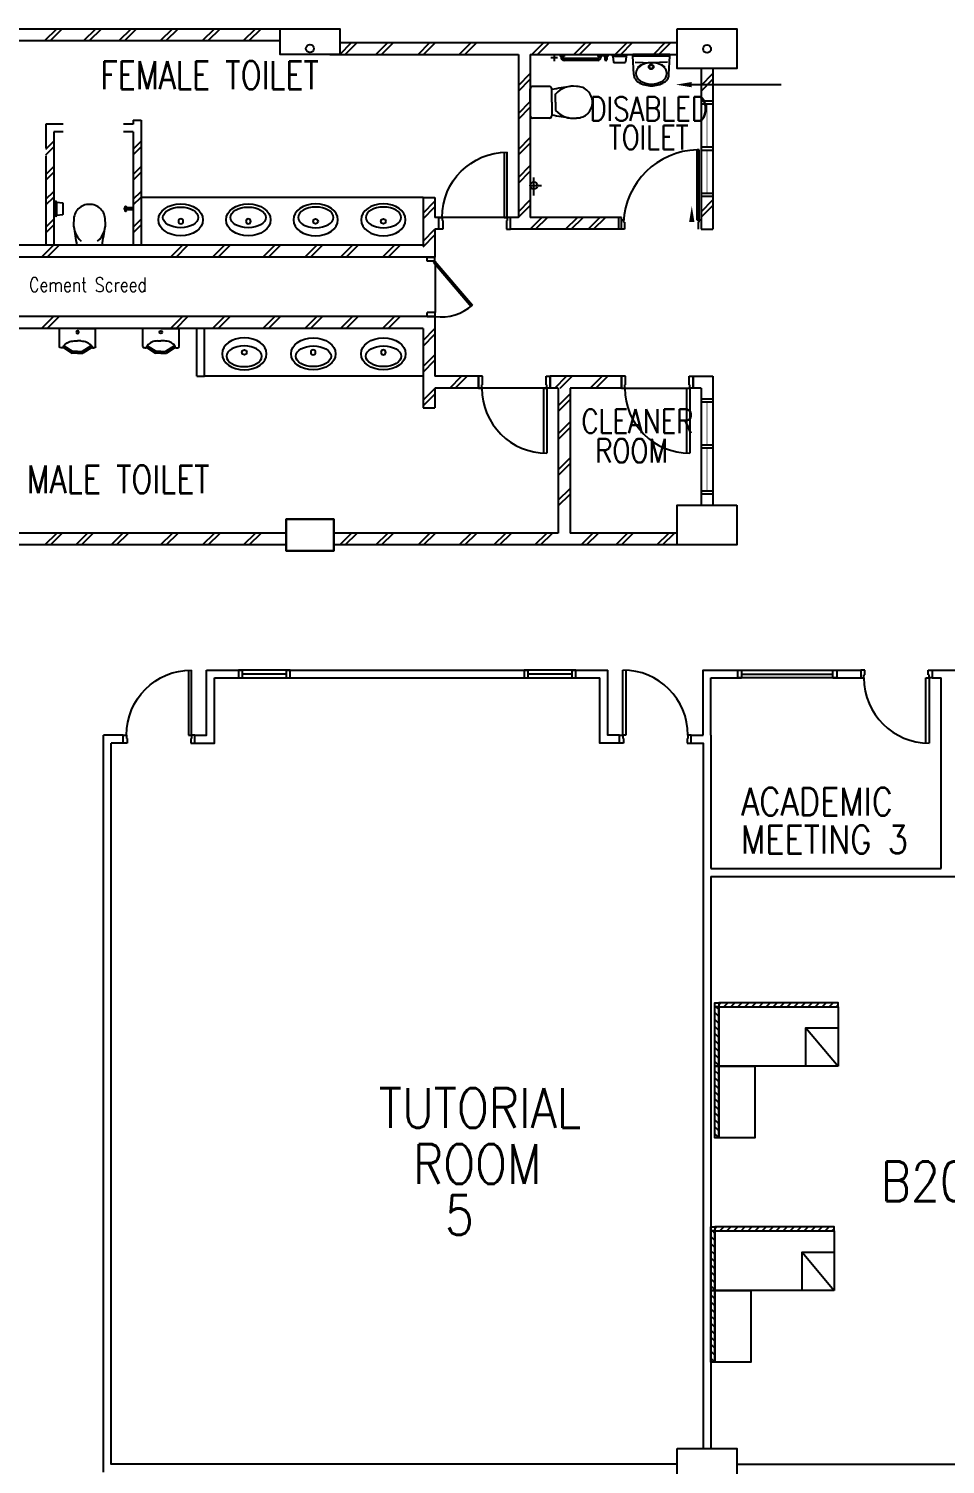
# Model space of a CAD drawing. Extents: x 1845062 to 1967303, y -845223 to -764674.
# Drawn here: x 1907375 to 1918915, y -802249 to -784174 of the extents above; entities that cross this region are included whole.
import ezdxf
from ezdxf.enums import TextEntityAlignment as Align

# ---------------------------------------------------------------- set-up
doc = ezdxf.new("R2010")
doc.units = 0
doc.header["$LTSCALE"] = 12
doc.header["$MEASUREMENT"] = 0
doc.layers.get('0').update_dxf_attribs({"linetype": 'CONTINUOUS'})
for name, color, linetype in [('COL', 3, 'CONTINUOUS'), ('COL-ENGR', 31, 'CONTINUOUS'), ('DOOR', 5, 'CONTINUOUS'), ('DR', 7, 'CONTINUOUS'), ('DTEXT', 7, 'CONTINUOUS'), ('FITT', 5, 'CONTINUOUS'), ('FURN', 1, 'CONTINUOUS'), ('H', 1, 'CONTINUOUS'), ('LINE', 7, 'CONTINUOUS'), ('partition', 7, 'CONTINUOUS'), ('RWDP', 145, 'CONTINUOUS'), ('SANI', 7, 'CONTINUOUS'), ('T50', 4, 'CONTINUOUS'), ('txt', 7, 'CONTINUOUS'), ('WALL', 2, 'CONTINUOUS'), ('WIN', 5, 'CONTINUOUS')]:
    doc.layers.add(name, color=color, linetype=linetype)
doc.styles.add('ROMANS', font='romans')

# ---------------------------------------------------------------- blocks, each defined once
blk = doc.blocks.new('DR-900-B')
at = {"layer": 'DR'}
for p, q in [((0, 900), (-150, 900)), ((-150, 900), (-150, 860)), ((-150, 860), (-110, 860)), ((-110, 860), (-110, 850)), ((-110, 850), (0, 850)), ((0, 850), (0, 900)), ((-150, 40), (-970, 40)), ((-969, 80), (-150, 80)), ((-150, 80), (-150, 40)), ((-150, 40), (-110, 40)), ((-150, 0), (-150, 40)), ((0, 0), (-150, 0)), ((-110, 50), (0, 50)), ((-110, 40), (-110, 50)), ((0, 50), (0, 0))]:
    blk.add_line(p, q, dxfattribs=at)
blk.add_arc((-150, 40), 820, 90, 180, dxfattribs=at)
blk = doc.blocks.new('WC-CAP-P')
for p, q in [((-84, 0), (-254, 0)), ((-85, 0), (85, 0)), ((-284, -240), (-284, -30)), ((115, -240), (115, -30)), ((-274, -318), (-274, -318)), ((-84, -270), (-254, -270)), ((-84, -318), (-190, -318)), ((-85, -270), (85, -270)), ((-85, -318), (21, -318)), ((105, -318), (105, -318))]:
    blk.add_line(p, q)
for centre, radius, start, end in [((-254, -30), 30, 90, 180), ((85, -30), 30, 0, 90), ((10, -540), 297, 131.7688, 188.3441), ((-254, -240), 30, 180, 270), ((23685, -4344), 24274, 170.3368, 170.8989), ((-179, -540), 297, 351.6559, 48.2312), ((-23854, -4344), 24274, 9.1011, 9.6632), ((85, -240), 30, 270, 0), ((-86, -585), 197, 179.5169, 271.0268), ((-83, -585), 197, 268.9732, 0.4831)]:
    blk.add_arc(centre, radius, start, end)
blk = doc.blocks.new('ELLIPSE')
blk.add_circle((0.5, 0.5), 0.5)
blk = doc.blocks.new('P', base_point=(9.169, 7.42))
for radius in [0.0407, 0.0315]:
    blk.add_circle((9.166, 7.418), radius)
blk = doc.blocks.new('BASIN-2')
for p, q in [((310, 0), (-310, 0)), ((-295, -314), (-310, 0)), ((-273, -104), (0, -114)), ((273, -104), (0, -114)), ((295, -314), (310, 0))]:
    blk.add_line(p, q)
for centre, radius, start, end in [((-23, -400), 294, 122.1574, 135.5873), ((-176, -156), 5.79, 327.2315, 125.5458), ((176, -156), 5.79, 54.4542, 212.7685), ((23, -400), 294, 44.4127, 57.8426), ((-163, -315), 132, 179.4957, 205.0103), ((-102, -268), 208, 209.5959, 236.4372), ((-7, -98), 402, 238.6027, 271.0363), ((7, -98), 402, 268.9637, 301.3973), ((102, -268), 208, 303.5628, 330.4041), ((163, -315), 132, 334.9897, 0.5043)]:
    blk.add_arc(centre, radius, start, end)
for name, p, xscale, yscale, zscale in [('ELLIPSE', (261, -473), -521.326566894229, 358.7639225105095, 521.3265668942295), ('P', (0, -180), 1000, 1000, 1000)]:
    blk.add_blockref(name, p, dxfattribs=dict(xscale=xscale, yscale=yscale, zscale=zscale))
blk = doc.blocks.new('BASIN-01')
blk.add_circle((0, 0), 30.3)
for p, xscale, yscale, zscale in [((279, -221), -559.6811780125836, 404.3346891934725, 559.6811780125837), ((220, -179), -444.6356025322193, 259.9294430529471, 444.6356025322195)]:
    blk.add_blockref('ELLIPSE', p, dxfattribs=dict(xscale=xscale, yscale=yscale, zscale=zscale))
blk = doc.blocks.new('UR')
at = {"color": 7}
for p, q in [((0, 157), (-227, 157)), ((-227, -68), (-227, 157)), ((-43, 0), (0, 0)), ((0, 157), (228, 157)), ((43, 0), (0, 0)), ((228, -68), (228, 157)), ((-190, -88), (-207, -88)), ((-179, -83), (-68, -152)), ((-172, -59), (-58, -131)), ((0, -153), (-68, -153)), ((0, -131), (-58, -131)), ((0, -131), (58, -131)), ((0, -153), (68, -153)), ((172, -59), (58, -131)), ((179, -83), (68, -152)), ((190, -88), (208, -88))]:
    blk.add_line(p, q, dxfattribs=at)
blk.add_circle((-1, 111), 16.9, dxfattribs=at)
for centre, radius, start, end in [((-42, -174), 175, 90.221, 139.2623), ((42, -174), 175, 40.7377, 89.779), ((-207, -68), 20, 180, 270), ((-194, -70), 18.3, 252.6976, 328.5201), ((-115, -86), 64.8, 158.2045, 175.535), ((115, -86), 64.8, 4.465, 21.7955), ((194, -70), 18.3, 211.4799, 287.3024), ((208, -68), 20, 270, 0)]:
    blk.add_arc(centre, radius, start, end, dxfattribs=at)
blk = doc.blocks.new('FG')
at = {"layer": 'LINE', "linetype": 'Continuous'}
for points in [[(0, 0), (50, 0), (50, 100), (0, 100)], [(600, 0), (650, 0), (650, 100), (600, 100)]]:
    blk.add_lwpolyline(points, close=True, dxfattribs=at)
at = {"layer": 'LINE', "color": 5, "linetype": 'Continuous'}
for points in [[(600, 100), (50, 100)], [(50, 0), (600, 0)]]:
    blk.add_lwpolyline(points, dxfattribs=at)
at = {"layer": 'LINE', "color": 1, "linetype": 'Continuous'}
blk.add_lwpolyline([(50, 50), (600, 50)], dxfattribs=at)
blk = doc.blocks.new('d900-1b1')
at = {"layer": 'DR'}
for p, q in [((40, 100), (40, 920)), ((80, 919), (80, 100)), ((0, 0), (0, 100)), ((0, 100), (40, 100)), ((50, 0), (0, 0)), ((80, 100), (40, 100)), ((40, 100), (40, 60)), ((40, 60), (50, 60)), ((50, 60), (50, 0)), ((860, 60), (850, 60)), ((850, 60), (850, 0)), ((850, 0), (900, 0)), ((860, 100), (860, 60)), ((900, 100), (860, 100)), ((900, 0), (900, 100))]:
    blk.add_line(p, q, dxfattribs=at)
blk.add_arc((40, 100), 820, 0, 90, dxfattribs=at)
blk = doc.blocks.new('FD2')
at = {"layer": 'LINE', "linetype": 'Continuous'}
for points in [[(100, 1200), (100, 1250), (0, 1250), (0, 1200)], [(100, 0), (100, 50), (0, 50), (0, 0)]]:
    blk.add_lwpolyline(points, close=True, dxfattribs=at)
at = {"layer": 'LINE', "color": 5, "linetype": 'Continuous'}
for points in [[(0, 1200), (0, 50)], [(100, 50), (100, 1200)]]:
    blk.add_lwpolyline(points, dxfattribs=at)
at = {"layer": 'LINE', "color": 1, "linetype": 'Continuous'}
blk.add_lwpolyline([(50, 50), (50, 1200)], dxfattribs=at)
blk = doc.blocks.new('FG2')
at = {"layer": 'LINE', "linetype": 'Continuous', "xscale": -1, "rotation": 180}
blk.add_blockref('FD2', (0, 0), dxfattribs=at)

msp = doc.modelspace()

# ---------------------------------------------------------------- hatches: boundary and pattern name
at = {"layer": 'FURN', "linetype": 'Continuous'}
h = msp.add_hatch(dxfattribs=at)
h.set_pattern_fill('ANSI31', color=0, scale=500, angle=-360, style=0)
h.set_pattern_definition([(135, (3574773.636, -469408.72), (44.1941738, 44.1941739), [])])
h.paths.add_polyline_path([(1916064.7, -796487.8), (1916014.7, -796487.8), (1916014.7, -797237.8), (1916064.7, -797237.8)])
h = msp.add_hatch(dxfattribs=at)
h.set_pattern_fill('ANSI31', color=0, scale=500, angle=-360, style=0)
h.set_pattern_definition([(225, (3574416.22, -1123578.11), (44.1941739, -44.1941738), [])])
h.paths.add_polyline_path([(1917564.7, -796487.8), (1917564.7, -796437.8), (1916064.7, -796437.8), (1916064.7, -796487.8)])
h = msp.add_hatch(dxfattribs=at)
h.set_pattern_fill('ANSI31', color=0, scale=500, angle=-360, style=0)
h.set_pattern_definition([(135, (3574921.95, -469672.65), (44.1941738, 44.1941739), [])])
h.paths.add_polyline_path([(1916014.7, -798137.8), (1916064.7, -798137.8), (1916064.7, -797237.8), (1916014.7, -797237.8)])
h = msp.add_hatch(dxfattribs=at)
h.set_pattern_fill('ANSI31', color=0, scale=500, angle=-360, style=0)
h.set_pattern_definition([(225, (3574366.22, -1126401.79), (44.1941739, -44.1941738), [])])
h.paths.add_polyline_path([(1917514.7, -799311.4), (1917514.7, -799261.4), (1916014.7, -799261.4), (1916014.7, -799311.4)])
h = msp.add_hatch(dxfattribs=at)
h.set_pattern_fill('ANSI31', color=0, scale=500, angle=-360, style=0)
h.set_pattern_definition([(135, (3574723.635, -472232.4), (44.1941738, 44.1941739), [])])
h.paths.add_polyline_path([(1916014.7, -799311.4), (1915964.7, -799311.4), (1915964.7, -800061.4), (1916014.7, -800061.4)])
h = msp.add_hatch(dxfattribs=at)
h.set_pattern_fill('ANSI31', color=0, scale=500, angle=-360, style=0)
h.set_pattern_definition([(135, (3574871.95, -472496.33), (44.1941738, 44.1941739), [])])
h.paths.add_polyline_path([(1915964.7, -800961.4), (1916014.7, -800961.4), (1916014.7, -800061.4), (1915964.7, -800061.4)])

# ---------------------------------------------------------------- linework, layer by layer
at = {"color": 0, "linetype": 'Continuous'}
msp.add_line((1913689.7, -786149.1), (1913829.9, -786149.1), dxfattribs=at)
at = {"layer": 'COL', "color": 0}
for points in [[(1911289.7, -784499.1), (1910539.7, -784499.1), (1910539.7, -784174.1), (1911289.7, -784174.1)], [(1915539.7, -784174.1), (1916289.7, -784174.1), (1916289.7, -784674.1), (1915539.7, -784674.1)], [(1916289.7, -790174.1), (1916289.7, -790674.1), (1915539.7, -790674.1), (1915539.7, -790174.1)], [(1910614.7, -790749.1), (1911214.7, -790749.1), (1911214.7, -790349.1), (1910614.7, -790349.1)], [(1915539.7, -802049.1), (1916289.7, -802049.1), (1916289.7, -802799.1), (1915539.7, -802799.1)]]:
    msp.add_lwpolyline(points, close=True, dxfattribs=at)
at = {"layer": 'COL-ENGR', "color": 0}
msp.add_lwpolyline([(1911214.7, -790749.1), (1910614.7, -790749.1), (1910614.7, -790349.1), (1911214.7, -790349.1)], close=True, dxfattribs=at)
at = {"layer": 'DOOR', "color": 0}
for p, q in [((1912389.7, -787099.1), (1912389.7, -787049.1)), ((1912389.7, -787049.1), (1912489.7, -787049.1)), ((1912489.7, -787099.1), (1912389.7, -787099.1)), ((1912470.4, -787115), (1912489.7, -787099.1)), ((1912470.4, -787115), (1912943.9, -787670.1)), ((1912489.7, -787099.1), (1912489.7, -787049.1)), ((1912489.7, -787099.1), (1912962.7, -787653.6)), ((1912490.1, -787099.1), (1912490.1, -787749.1)), ((1912490.1, -787749.1), (1912390.1, -787749.1)), ((1912390.1, -787799.1), (1912390.1, -787749.1)), ((1912390.1, -787799.1), (1912490.1, -787799.1)), ((1912490.1, -787799.1), (1912490.1, -787749.1))]:
    msp.add_line(p, q, dxfattribs=at)
msp.add_arc((1912564.3, -787199.8), 603.9, 262.93953, 311.27829, dxfattribs=at)
at = {"layer": 'DR', "color": 0, "linetype": 'Continuous'}
msp.add_line((1915722.1, -784878.2), (1916846.9, -784878.2), dxfattribs=at)
at = {"layer": 'DR', "color": 0}
for p, q in [((1915814.7, -785699.1), (1915789.7, -785699.1)), ((1915789.7, -786584.1), (1915789.7, -785699.1)), ((1915814.7, -786609.1), (1915814.7, -785699.1)), ((1914865.1, -786584.1), (1914839.7, -786584.1)), ((1914864.7, -786584.1), (1914864.7, -786609.1)), ((1914877.7, -786609.1), (1914864.7, -786609.1)), ((1914877.7, -786609.1), (1914877.7, -786699.1)), ((1915789.7, -786584.1), (1915814.7, -786584.1)), ((1915814.7, -786609.1), (1915801.7, -786609.1)), ((1915801.7, -786609.1), (1915801.7, -786699.1)), ((1915839.7, -786584.1), (1915814.7, -786584.1)), ((1914877.7, -786699.1), (1914839.7, -786699.1))]:
    msp.add_line(p, q, dxfattribs=at)
at = {"layer": 'DR', "color": 0, "linetype": 'Continuous', "ltscale": 10000}
for p, q in [((1913399.7, -786549.1), (1912539.7, -786549.1)), ((1913899.7, -788699.1), (1913039.7, -788699.1)), ((1915699.7, -788702.6), (1914839.7, -788702.6))]:
    msp.add_line(p, q, dxfattribs=at)
at = {"layer": 'DR', "color": 0}
msp.add_arc((1915816.2, -786651.1), 952.4, 91.59266, 177.47065, dxfattribs=at)
at = {"layer": 'DR', "color": 0, "linetype": 'Continuous'}
msp.add_solid([(1915722.1, -784911.6), (1915722.1, -784844.9), (1915522.1, -784878.2)], dxfattribs=at)
at = {"layer": 'DTEXT', "color": 0}
for p, q in [((1914727.9, -784524), (1914737.8, -784593.7)), ((1914897.6, -784524), (1914887.8, -784593.7))]:
    msp.add_line(p, q, dxfattribs=at)
for centre, radius, start, end in [((1914737.7, -784510.7), 16.5, 134.68563, 233.51246), ((1914742.7, -784593), 5, 188.02773, 270), ((1914882.8, -784593), 5, 270, 351.97227), ((1914887.7, -784510.7), 16.5, 306.48754, 45.31437)]:
    msp.add_arc(centre, radius, start, end, dxfattribs=at)
at = {"layer": 'FITT', "color": 0}
for p, q in [((1908590.6, -786431.7), (1908590.6, -786424.9)), ((1908600.6, -786431.7), (1908600.6, -786424.9)), ((1908684.2, -786429.1), (1908607.8, -786429.1)), ((1908590.6, -786458.4), (1908590.6, -786451.6)), ((1908600.6, -786458.4), (1908600.6, -786451.6)), ((1908684.2, -786454.1), (1908607.8, -786454.1))]:
    msp.add_line(p, q, dxfattribs=at)
for centre, radius in [((1908595.6, -786441.6), 11.1), ((1908595.6, -786417.9), 8.61), ((1908595.6, -786465.4), 8.61)]:
    msp.add_circle(centre, radius, dxfattribs=at)
for centre, radius, start, end in [((1908595.6, -786441.6), 17.5, 106.78275, 253.2851), ((1908595.6, -786441.6), 17.5, 286.78275, 73.2851), ((1908680.9, -786441.6), 12.9, 284.6714, 75.39645)]:
    msp.add_arc(centre, radius, start, end, dxfattribs=at)
at = {"layer": 'FURN', "color": 0, "linetype": 'Continuous'}
for p, q in [((1917160.7, -796752.8), (1917564.7, -797237.8)), ((1917110.7, -799576.4), (1917514.7, -800061.4))]:
    msp.add_line(p, q, dxfattribs=at)
for points in [[(1916064.7, -796487.8), (1916014.7, -796487.8), (1916014.7, -796437.8), (1916064.7, -796437.8)], [(1916064.7, -797237.8), (1916014.7, -797237.8), (1916014.7, -796487.8), (1916064.7, -796487.8)], [(1917564.7, -796487.8), (1917564.7, -796437.8), (1916064.7, -796437.8), (1916064.7, -796487.8)], [(1917564.7, -797237.8), (1916064.7, -797237.8), (1916064.7, -796487.8), (1917564.7, -796487.8)], [(1917564.7, -797237.8), (1917160.7, -797237.8), (1917160.7, -796752.8), (1917564.7, -796752.8)], [(1916064.7, -798137.8), (1916014.7, -798137.8), (1916014.7, -797237.8), (1916064.7, -797237.8)], [(1916514.7, -797237.8), (1916514.7, -798137.8), (1916064.7, -798137.8), (1916064.7, -797237.8)], [(1916014.7, -799311.4), (1915964.7, -799311.4), (1915964.7, -799261.4), (1916014.7, -799261.4)], [(1917514.7, -799311.4), (1917514.7, -799261.4), (1916014.7, -799261.4), (1916014.7, -799311.4)], [(1916014.7, -800061.4), (1915964.7, -800061.4), (1915964.7, -799311.4), (1916014.7, -799311.4)], [(1917514.7, -800061.4), (1916014.7, -800061.4), (1916014.7, -799311.4), (1917514.7, -799311.4)], [(1917514.7, -800061.4), (1917110.7, -800061.4), (1917110.7, -799576.4), (1917514.7, -799576.4)], [(1916014.7, -800961.4), (1915964.7, -800961.4), (1915964.7, -800061.4), (1916014.7, -800061.4)], [(1916464.7, -800061.4), (1916464.7, -800961.4), (1916014.7, -800961.4), (1916014.7, -800061.4)]]:
    msp.add_lwpolyline(points, close=True, dxfattribs=at)
at = {"layer": 'H', "color": 0}
for p, q in [((1907576.8, -784324.1), (1907726.8, -784174.1)), ((1907647.5, -784324.1), (1907797.5, -784174.1)), ((1908068.8, -784324.1), (1908218.8, -784174.1)), ((1908139.5, -784324.1), (1908289.5, -784174.1)), ((1908512.8, -784324.1), (1908662.8, -784174.1)), ((1908583.5, -784324.1), (1908733.5, -784174.1)), ((1909033.6, -784324.1), (1909183.6, -784174.1)), ((1909104.3, -784324.1), (1909254.3, -784174.1)), ((1909563.1, -784324.1), (1909713.1, -784174.1)), ((1909633.8, -784324.1), (1909783.8, -784174.1)), ((1910080.7, -784324.1), (1910230.7, -784174.1)), ((1910151.4, -784324.1), (1910301.4, -784174.1)), ((1911290.2, -784499.1), (1911440.2, -784349.1)), ((1911360.9, -784499.1), (1911510.9, -784349.1)), ((1911747, -784499.1), (1911897, -784349.1)), ((1911817.7, -784499.1), (1911967.7, -784349.1)), ((1912276.5, -784499.1), (1912426.5, -784349.1)), ((1912347.2, -784499.1), (1912497.2, -784349.1)), ((1912794.1, -784499.1), (1912944.1, -784349.1)), ((1912864.8, -784499.1), (1913014.8, -784349.1)), ((1913710.5, -784499.1), (1913860.5, -784349.1)), ((1913781.2, -784499.1), (1913931.2, -784349.1)), ((1914240, -784499.1), (1914390, -784349.1)), ((1914310.7, -784499.1), (1914460.7, -784349.1)), ((1914757.6, -784499.1), (1914907.6, -784349.1)), ((1914828.3, -784499.1), (1914978.3, -784349.1)), ((1915239.5, -784499.1), (1915389.5, -784349.1)), ((1915310.2, -784499.1), (1915460.2, -784349.1)), ((1913539.7, -784888.5), (1913689.7, -784738.5)), ((1913539.7, -784959.2), (1913689.7, -784809.2)), ((1915839.7, -784888.5), (1915989.7, -784738.5)), ((1915839.7, -784959.2), (1915989.7, -784809.2)), ((1913539.7, -785242.3), (1913689.7, -785092.3)), ((1913539.7, -785313), (1913689.7, -785163)), ((1907589.7, -785691), (1907689.7, -785591)), ((1907589.7, -785761.7), (1907689.7, -785661.7)), ((1908689.7, -785691), (1908789.7, -785591)), ((1908689.7, -785761.7), (1908789.7, -785661.7)), ((1913539.7, -785693.1), (1913689.7, -785543.1)), ((1913539.7, -785763.8), (1913689.7, -785613.8)), ((1913539.7, -786046.9), (1913689.7, -785896.9)), ((1907589.7, -786010.5), (1907689.7, -785910.5)), ((1907589.7, -786081.2), (1907689.7, -785981.2)), ((1908689.7, -786010.5), (1908789.7, -785910.5)), ((1908689.7, -786081.2), (1908789.7, -785981.2)), ((1913539.7, -786117.6), (1913689.7, -785967.6)), ((1907589.7, -786322.3), (1907689.7, -786222.3)), ((1908689.7, -786322.3), (1908789.7, -786222.3)), ((1907589.7, -786393), (1907689.7, -786293)), ((1908689.7, -786393), (1908789.7, -786293)), ((1912339.7, -786496), (1912489.7, -786346)), ((1912339.7, -786566.7), (1912489.7, -786416.7)), ((1913539.7, -786478.2), (1913689.7, -786328.2)), ((1913539.7, -786548.9), (1913689.7, -786398.9)), ((1915839.7, -786478.2), (1915989.7, -786328.2)), ((1915839.7, -786548.9), (1915989.7, -786398.9)), ((1907589.7, -786672.6), (1907689.7, -786572.6)), ((1908689.7, -786672.6), (1908789.7, -786572.6)), ((1913686.7, -786699.1), (1913836.7, -786549.1)), ((1913757.4, -786699.1), (1913907.4, -786549.1)), ((1914133.9, -786699.1), (1914283.9, -786549.1)), ((1914204.6, -786699.1), (1914354.6, -786549.1)), ((1914416.8, -786699.1), (1914566.8, -786549.1)), ((1914487.5, -786699.1), (1914637.5, -786549.1)), ((1907589.7, -786743.3), (1907689.7, -786643.3)), ((1908689.7, -786743.3), (1908789.7, -786643.3)), ((1912339.7, -786849.8), (1912489.7, -786699.8)), ((1912339.7, -786920.5), (1912489.7, -786770.5)), ((1907536.9, -787049.1), (1907686.9, -786899.1)), ((1907607.6, -787049.1), (1907757.6, -786899.1)), ((1909159.1, -787049.1), (1909309.1, -786899.1)), ((1909229.8, -787049.1), (1909379.8, -786899.1)), ((1909688.6, -787049.1), (1909838.6, -786899.1)), ((1909759.3, -787049.1), (1909909.3, -786899.1)), ((1910323.5, -787049.1), (1910473.5, -786899.1)), ((1910394.2, -787049.1), (1910544.2, -786899.1)), ((1910853, -787049.1), (1911003, -786899.1)), ((1910923.7, -787049.1), (1911073.7, -786899.1)), ((1911300.1, -787049.1), (1911450.1, -786899.1)), ((1911370.8, -787049.1), (1911520.8, -786899.1)), ((1911829.6, -787049.1), (1911979.6, -786899.1)), ((1911900.3, -787049.1), (1912050.3, -786899.1)), ((1907536.9, -787949.1), (1907686.9, -787799.1)), ((1907607.6, -787949.1), (1907757.6, -787799.1)), ((1909159.1, -787949.1), (1909309.1, -787799.1)), ((1909229.8, -787949.1), (1909379.8, -787799.1)), ((1909688.6, -787949.1), (1909838.6, -787799.1)), ((1909759.3, -787949.1), (1909909.3, -787799.1)), ((1910323.5, -787949.1), (1910473.5, -787799.1)), ((1910394.2, -787949.1), (1910544.2, -787799.1)), ((1910853, -787949.1), (1911003, -787799.1)), ((1910923.7, -787949.1), (1911073.7, -787799.1)), ((1911300.1, -787949.1), (1911450.1, -787799.1)), ((1911370.8, -787949.1), (1911520.8, -787799.1)), ((1911829.6, -787949.1), (1911979.6, -787799.1)), ((1911900.3, -787949.1), (1912050.3, -787799.1)), ((1912339.7, -788099.2), (1912489.7, -787949.2)), ((1912339.7, -788169.9), (1912489.7, -788019.9)), ((1912339.7, -788428.5), (1912489.7, -788278.5)), ((1912339.7, -788499.2), (1912489.7, -788349.2)), ((1912674.8, -788699.1), (1912824.8, -788549.1)), ((1912745.5, -788699.1), (1912895.5, -788549.1)), ((1913996.8, -788699.1), (1914146.8, -788549.1)), ((1914067.5, -788699.1), (1914217.5, -788549.1)), ((1914444, -788699.1), (1914594, -788549.1)), ((1914514.7, -788699.1), (1914664.7, -788549.1)), ((1912339.7, -788853), (1912489.7, -788703)), ((1912339.7, -788923.7), (1912489.7, -788773.7)), ((1914039.7, -788922.1), (1914189.7, -788772.1)), ((1914039.7, -788992.8), (1914189.7, -788842.8)), ((1914039.7, -789275.9), (1914189.7, -789125.9)), ((1914039.7, -789346.6), (1914189.7, -789196.6)), ((1914039.7, -789728.6), (1914189.7, -789578.6)), ((1914039.7, -789799.4), (1914189.7, -789649.4)), ((1914039.7, -790111.8), (1914189.7, -789961.8)), ((1914039.7, -790182.5), (1914189.7, -790032.5)), ((1907576.8, -790674.1), (1907726.8, -790524.1)), ((1907647.5, -790674.1), (1907797.5, -790524.1)), ((1907966.8, -790674.1), (1908116.8, -790524.1)), ((1908037.5, -790674.1), (1908187.5, -790524.1)), ((1908410.8, -790674.1), (1908560.8, -790524.1)), ((1908481.5, -790674.1), (1908631.5, -790524.1)), ((1909033.6, -790674.1), (1909183.6, -790524.1)), ((1909104.3, -790674.1), (1909254.3, -790524.1)), ((1909563.1, -790674.1), (1909713.1, -790524.1)), ((1909633.8, -790674.1), (1909783.8, -790524.1)), ((1910080.7, -790674.1), (1910230.7, -790524.1)), ((1910151.4, -790674.1), (1910301.4, -790524.1)), ((1911290.2, -790674.1), (1911440.2, -790524.1)), ((1911360.9, -790674.1), (1911510.9, -790524.1)), ((1911747, -790674.1), (1911897, -790524.1)), ((1911817.7, -790674.1), (1911967.7, -790524.1)), ((1912276.5, -790674.1), (1912426.5, -790524.1)), ((1912347.2, -790674.1), (1912497.2, -790524.1)), ((1912794.1, -790674.1), (1912944.1, -790524.1)), ((1912864.8, -790674.1), (1913014.8, -790524.1)), ((1913231.4, -790674.1), (1913381.4, -790524.1)), ((1913302.2, -790674.1), (1913452.2, -790524.1)), ((1913749, -790674.1), (1913899, -790524.1)), ((1913819.8, -790674.1), (1913969.8, -790524.1)), ((1914328.4, -790674.1), (1914478.4, -790524.1)), ((1914399.1, -790674.1), (1914549.1, -790524.1)), ((1914765.7, -790674.1), (1914915.7, -790524.1)), ((1914836.4, -790674.1), (1914986.4, -790524.1)), ((1915283.3, -790674.1), (1915433.3, -790524.1)), ((1915354.1, -790674.1), (1915504.1, -790524.1))]:
    msp.add_line(p, q, dxfattribs=at)
at = {"layer": 'LINE', "color": 0}
msp.add_line((1913735, -786274.5), (1913735, -786048.8), dxfattribs=at)
msp.add_lwpolyline([(1914982.6, -784514.7), (1915447, -784514.7), (1915447, -784499.1), (1914982.6, -784499.1)], close=True, dxfattribs=at)
msp.add_circle((1913735, -786149.1), 45.3, dxfattribs=at)
at = {"layer": 'LINE', "color": 0, "linetype": 'Continuous'}
msp.add_solid([(1915689.5, -786606), (1915756.2, -786606), (1915722.8, -786406)], dxfattribs=at)
at = {"layer": 'partition', "color": 0}
for p, q in [((1912339.7, -786299.1), (1908789.7, -786299.1)), ((1912339.7, -788549.1), (1909589.7, -788549.1)), ((1913039.7, -788699.1), (1913039.7, -788549.1)), ((1914839.7, -788699.1), (1914839.7, -788549.1)), ((1914839.7, -788549.1), (1914839.7, -788699.1))]:
    msp.add_line(p, q, dxfattribs=at)
at = {"layer": 'partition', "color": 0, "linetype": 'Continuous'}
for p, q in [((1908564.7, -793069.1), (1908314.7, -793069.1)), ((1908564.7, -793169.1), (1908414.7, -793169.1))]:
    msp.add_line(p, q, dxfattribs=at)
for points in [[(1909464.7, -793069.1), (1909614.7, -793069.1), (1909614.7, -792249.1)], [(1909464.7, -793169.1), (1909714.7, -793169.1), (1909714.7, -792349.1)], [(1909614.7, -792249.1), (1910064.7, -792249.1)], [(1909714.7, -792349.1), (1910064.7, -792349.1)], [(1910614.7, -792249.1), (1913664.7, -792249.1)], [(1910614.7, -792349.1), (1913664.7, -792349.1)], [(1914214.7, -792249.1), (1914664.7, -792249.1)], [(1914214.7, -792349.1), (1914564.7, -792349.1)], [(1914814.7, -793169.1), (1914564.7, -793169.1), (1914564.7, -792349.1)], [(1914814.7, -793069.1), (1914664.7, -793069.1), (1914664.7, -792249.1)], [(1915864.7, -793069.1), (1915864.7, -792249.1), (1916350.7, -792249.1)], [(1915964.7, -793069.1), (1915964.7, -792349.1)], [(1915964.7, -792349.1), (1916350.7, -792349.1)], [(1917500.7, -792249.1), (1917850.7, -792249.1)], [(1917500.7, -792349.1), (1917850.7, -792349.1)], [(1918750.7, -792249.1), (1919078.7, -792249.1)], [(1918750.7, -792349.1), (1918864.7, -792349.1)], [(1918864.7, -794749.1), (1918864.7, -792349.1)], [(1908314.7, -802349.1), (1908314.7, -802349.1), (1908314.7, -793069.1)], [(1915714.7, -793069.1), (1915864.7, -793069.1)], [(1915964.7, -793069.1), (1915964.7, -794749.1)], [(1915539.7, -802249.1), (1908414.7, -802249.1), (1908414.7, -793169.1)], [(1915714.7, -793169.1), (1915864.7, -793169.1), (1915864.7, -802049.1)], [(1915964.7, -794749.1), (1918864.7, -794749.1)], [(1915964.7, -794849.1), (1921864.7, -794849.1), (1921864.7, -795299.1)], [(1915964.7, -794849.1), (1915964.7, -802049.1)], [(1916289.7, -802249.1), (1920539.7, -802249.1)]]:
    msp.add_lwpolyline(points, dxfattribs=at)
at = {"layer": 'RWDP', "color": 0, "linetype": 'Continuous'}
for centre in [(1910914.7, -784424.1), (1915914.7, -784428.2)]:
    msp.add_circle(centre, 50, dxfattribs=at)
at = {"layer": 'SANI', "color": 0}
for points in [[(1907728.4, -786526.4), (1907728.7, -786356.8, 0.4601841), (1907703.7, -786355, 0.4601841)], [(1907703.7, -786355), (1907703.7, -786528.2, 0.4601841), (1907728.7, -786526.4)], [(1907728.7, -786356.8), (1907798.3, -786366.7, -0.373687), (1907802.6, -786371.7), (1907802.4, -786511.8, -0.373687), (1907798.1, -786516.7), (1907728.4, -786526.5)]]:
    msp.add_lwpolyline(points, format="xyb", dxfattribs=at)
for centre, radius, start, end in [((1908138.2, -786582.9), 197.4, 88.97321, 180.48306), ((1908140.7, -786582.9), 197.4, 359.51694, 91.02679), ((1908234.3, -786627.6), 296.7, 171.65588, 228.23122), ((1908044.6, -786627.6), 296.7, 311.76878, 8.34412), ((1931909.1, -782823.3), 24273.9, 189.10107, 189.66319), ((1884369.8, -782823.3), 24273.9, 350.33681, 350.89893)]:
    msp.add_arc(centre, radius, start, end, dxfattribs=at)
at = {"layer": 'WALL', "color": 0}
for p, q in [((1906289.7, -784174.1), (1910539.7, -784174.1)), ((1906289.7, -784324.1), (1910539.7, -784324.1)), ((1911290.2, -784349.1), (1915539.7, -784349.1)), ((1911164.7, -784499.1), (1913539.7, -784499.1)), ((1913539.7, -784499.1), (1913539.7, -786549.1)), ((1913689.7, -784499.1), (1913689.7, -786549.1)), ((1913689.7, -784499.1), (1915539.7, -784499.1)), ((1914032.5, -784540.9), (1913946.9, -784540.9)), ((1913989.7, -784499.5), (1913989.7, -784582.3)), ((1914065.2, -784499.1), (1914065.2, -784524.1)), ((1914077.2, -784524.1), (1914077.2, -784537.1)), ((1914102.2, -784524.1), (1914102.2, -784537.1)), ((1914114.2, -784499.1), (1914114.2, -784524.1)), ((1914540.2, -784499.1), (1914540.2, -784524.1)), ((1914552.2, -784524.1), (1914552.2, -784537.1)), ((1914577.2, -784524.1), (1914577.2, -784537.1)), ((1914589.2, -784499.1), (1914589.2, -784524.1)), ((1914615.2, -784499.1), (1914615.2, -784524.1)), ((1914627.2, -784524.1), (1914627.2, -784562.1)), ((1914652.2, -784524.1), (1914652.2, -784562.1)), ((1914664.2, -784499.1), (1914664.2, -784524.1)), ((1914897.5, -784524), (1914727.9, -784524)), ((1914742.7, -784598), (1914882.8, -784598)), ((1915839.7, -784674.1), (1915839.7, -785086.6)), ((1915989.7, -784674.1), (1915989.7, -785086.6)), ((1908689.7, -785324.1), (1908689.7, -785374.1)), ((1908689.7, -785324.1), (1908789.7, -785324.1)), ((1908789.7, -785324.1), (1908789.7, -786899.1)), ((1907589.7, -785374.1), (1907589.7, -785674.1)), ((1907809.7, -785374.1), (1907589.7, -785374.1)), ((1907589.7, -785474.1), (1907589.7, -785674.1)), ((1907689.7, -785474.1), (1907689.7, -786899.1)), ((1907809.7, -785474.1), (1907689.7, -785474.1)), ((1908689.7, -785374.1), (1908569.7, -785374.1)), ((1908689.7, -785474.1), (1908569.7, -785474.1)), ((1908689.7, -785474.1), (1908689.7, -786899.1)), ((1907589.7, -785774.1), (1907589.7, -786899.1)), ((1907589.7, -785774.1), (1907589.7, -786899.1)), ((1907589.7, -785774.1), (1907589.7, -786899.1)), ((1912339.7, -786299.1), (1912339.7, -786899.1)), ((1912339.7, -786299.1), (1912489.7, -786299.1)), ((1912489.7, -786299.1), (1912489.7, -786549.1)), ((1915989.7, -786286.6), (1915839.7, -786286.6)), ((1915839.7, -786286.6), (1915839.7, -786699.1)), ((1915989.7, -786286.6), (1915989.7, -786699.1)), ((1912539.7, -786549.1), (1912489.7, -786549.1)), ((1913539.7, -786549.1), (1913439.7, -786549.1)), ((1914802.2, -786549.1), (1913689.7, -786549.1)), ((1914839.7, -786549.1), (1914802.2, -786549.1)), ((1914802.2, -786549.1), (1914802.2, -786699.1)), ((1914839.7, -786699.1), (1914839.7, -786549.1)), ((1912539.7, -786699.1), (1912489.7, -786699.1)), ((1912489.7, -786699.1), (1912489.7, -787049.1)), ((1914802.2, -786699.1), (1913439.7, -786699.1)), ((1914839.7, -786699.1), (1914802.2, -786699.1)), ((1915839.7, -786699.1), (1915989.7, -786699.1)), ((1912339.7, -786899.1), (1899989.7, -786899.1)), ((1912489.7, -787049.1), (1899839.7, -787049.1)), ((1912489.7, -787799.1), (1899839.7, -787799.1)), ((1912489.7, -787799.1), (1912489.7, -788549.1)), ((1912339.7, -787949.1), (1904414.7, -787949.1)), ((1909489.7, -788549.1), (1909489.7, -787949.1)), ((1909589.7, -788549.1), (1909589.7, -787949.1)), ((1912339.7, -787949.1), (1912339.7, -788949.1)), ((1909489.7, -788549.1), (1909589.7, -788549.1)), ((1913039.7, -788549.1), (1912489.7, -788549.1)), ((1914839.7, -788549.1), (1913939.7, -788549.1)), ((1913939.7, -788699.1), (1913939.7, -788549.1)), ((1913939.7, -788549.1), (1913939.7, -788699.1)), ((1914839.7, -788549.1), (1914789.7, -788549.1)), ((1915739.7, -788699.1), (1915739.7, -788549.1)), ((1915739.7, -788549.1), (1915989.7, -788549.1)), ((1915989.7, -788549.1), (1915989.7, -788836.6)), ((1913039.7, -788699.1), (1912489.7, -788699.1)), ((1912489.7, -788699.1), (1912489.7, -788949.1)), ((1914039.7, -788699.1), (1913939.7, -788699.1)), ((1914039.7, -788699.1), (1914039.7, -790524.1)), ((1914839.7, -788699.1), (1914189.7, -788699.1)), ((1914189.7, -788699.1), (1914189.7, -790524.1)), ((1915839.7, -788699.1), (1915739.7, -788699.1)), ((1915839.7, -788699.1), (1915839.7, -788836.6)), ((1912339.7, -788949.1), (1912489.7, -788949.1)), ((1915989.7, -790036.6), (1915839.7, -790036.6)), ((1915839.7, -790036.6), (1915839.7, -790174.1)), ((1915989.7, -790036.6), (1915989.7, -790174.1)), ((1910614.7, -790524.1), (1906289.7, -790524.1)), ((1914039.7, -790524.1), (1911214.7, -790524.1)), ((1915539.7, -790524.1), (1914189.7, -790524.1)), ((1910614.7, -790674.1), (1906289.7, -790674.1)), ((1915539.7, -790674.1), (1911214.7, -790674.1))]:
    msp.add_line(p, q, dxfattribs=at)
at = {"layer": 'WALL', "color": 0, "linetype": 'Continuous'}
for p, q in [((1914114.2, -784524.1), (1914065.2, -784524.1)), ((1914540.3, -784574.1), (1914114.1, -784574.1)), ((1914540.2, -784549.1), (1914114.2, -784549.1)), ((1914589.2, -784524.1), (1914540.2, -784524.1)), ((1914664.2, -784524.1), (1914615.2, -784524.1)), ((1914640.2, -784574.1), (1914639.2, -784574.1))]:
    msp.add_line(p, q, dxfattribs=at)
for centre, radius, start, end in [((1914114.2, -784537.1), 37, 180, 270), ((1914114.2, -784537.1), 12, 180, 270), ((1914540.2, -784537.1), 37, 270, 0), ((1914540.2, -784537.1), 12, 270, 0), ((1914639.2, -784562.1), 12, 180, 270), ((1914640.2, -784562.1), 12, 270.00262, 0)]:
    msp.add_arc(centre, radius, start, end, dxfattribs=at)
at = {"layer": 'WIN', "color": 0}
for p, q in [((1915839.7, -785086.6), (1915839.7, -786286.6)), ((1915989.7, -785086.6), (1915839.7, -785086.6)), ((1915989.7, -785124.6), (1915839.7, -785124.6)), ((1915989.7, -785086.6), (1915989.7, -786286.6)), ((1915989.7, -785667.6), (1915839.7, -785667.6)), ((1915989.7, -785705.6), (1915839.7, -785705.6)), ((1915989.7, -786248.6), (1915839.7, -786248.6)), ((1915839.7, -788836.6), (1915839.7, -790036.6)), ((1915989.7, -788836.6), (1915839.7, -788836.6)), ((1915989.7, -788874.6), (1915839.7, -788874.6)), ((1915989.7, -788836.6), (1915989.7, -790036.6)), ((1915989.7, -789417.6), (1915839.7, -789417.6)), ((1915989.7, -789455.6), (1915839.7, -789455.6)), ((1915989.7, -789998.6), (1915839.7, -789998.6))]:
    msp.add_line(p, q, dxfattribs=at)
at = {"layer": 'WIN', "color": 0, "const_width": 10, "flags": 128}
for points in [[(1915914.7, -785124.6), (1915914.7, -785667.6)], [(1915914.7, -785705.6), (1915914.7, -786248.6)], [(1915914.7, -788874.6), (1915914.7, -789417.6)], [(1915914.7, -789455.6), (1915914.7, -789998.6)]]:
    msp.add_lwpolyline(points, dxfattribs=at)

# ---------------------------------------------------------------- block references
at = {"layer": 'DR', "color": 0, "xscale": -1}
msp.add_blockref('d900-1b1', (1909464.7, -793169.1), dxfattribs=at)
at = {"layer": 'DR', "color": 0}
msp.add_blockref('d900-1b1', (1914814.7, -793169.1), dxfattribs=at)
at = {"layer": 'DR', "color": 0, "rotation": 180}
msp.add_blockref('d900-1b1', (1918750.7, -792249.1), dxfattribs=at)
at = {"layer": 'LINE', "color": 0, "linetype": 'Continuous'}
for name, p, rotation in [('FG', (1910664.7, -792249.1), 180), ('FG', (1914264.7, -792249.1), 180), ('FG2', (1916300.7, -792349.1), 90)]:
    msp.add_blockref(name, p, dxfattribs=dict(at, rotation=rotation))
at = {"layer": 'SANI', "color": 0, "linetype": 'Continuous', "extrusion": (0, 0, -1), "xscale": -0.75, "yscale": 0.75, "zscale": -0.75}
msp.add_blockref('BASIN-2', (-1915214.5, -784517.2), dxfattribs=at)
at = {"layer": 'SANI', "color": 0}
for name, p, rotation in [('WC-CAP-P', (1913689.7, -785015), 90), ('BASIN-01', (1910986.7, -786599.1), 180), ('BASIN-01', (1911839.7, -786599.1), 180)]:
    msp.add_blockref(name, p, dxfattribs=dict(at, rotation=rotation))
at = {"layer": 'SANI', "color": 0, "xscale": -1, "rotation": 180}
for p in [(1909289.7, -786599.1), (1910139.7, -786599.1)]:
    msp.add_blockref('BASIN-01', p, dxfattribs=at)
at = {"layer": 'SANI', "color": 0}
msp.add_blockref('BASIN-01', (1910089.7, -788249.1), dxfattribs=at)
at = {"layer": 'SANI', "color": 0, "xscale": -1}
for p in [(1910956.3, -788249.1), (1911839.7, -788249.1)]:
    msp.add_blockref('BASIN-01', p, dxfattribs=at)
at = {"layer": 'WALL', "color": 0, "linetype": 'Continuous', "xscale": -1, "rotation": 90}
msp.add_blockref('DR-900-B', (1913439.7, -786699.1), dxfattribs=at)
at = {"layer": 'WALL', "color": 0, "xscale": -1}
msp.add_blockref('UR', (1907989.7, -788106), dxfattribs=at)
at = {"layer": 'WALL', "color": 0}
msp.add_blockref('UR', (1909039.7, -788106), dxfattribs=at)
at = {"layer": 'WALL', "color": 0, "linetype": 'Continuous', "rotation": 90}
for p in [(1913939.7, -788549.1), (1915739.7, -788549.1)]:
    msp.add_blockref('DR-900-B', p, dxfattribs=at)

# ---------------------------------------------------------------- texts
at = {"layer": 'T50', "color": 0, "style": 'ROMANS', "width": 0.85}
for s, p in [('ACADEMIC', (1917299.2, -793905.2)), ('MEETING 3', (1917392.9, -794382))]:
    msp.add_text(s, height=350, dxfattribs=at).set_placement(p, align=Align.MIDDLE_CENTER)
for s, p in [('TUTORIAL', (1911783.1, -798013.9)), ('ROOM', (1912212.1, -798718)), ('B202', (1918099.7, -798936.4)), ('5', (1912615.5, -799362.1))]:
    msp.add_text(s, height=500, dxfattribs=at).set_placement(p)
at = {"layer": 'txt', "color": 0, "ltscale": 10, "style": 'ROMANS', "width": 0.8}
for s, height, p in [('FEMALE TOILET', 350, (1909652.3, -784759.5, 3887.4)), ('DISABLED', 300, (1915180.6, -785182.4, 3887.4)), ('TOILET', 300, (1915180.6, -785543, 3887.4)), ('CLEANER', 300, (1915038.9, -789115.8, 3887.4)), ('ROOM', 300, (1914966.1, -789486.8, 3887.4)), ('MALE TOILET', 350, (1908499.8, -789847.1))]:
    msp.add_text(s, height=height, dxfattribs=at).set_placement(p, align=Align.MIDDLE)
at = {"layer": 'WALL', "color": 0, "style": 'ROMANS', "width": 0.8}
msp.add_text('Cement Screed', height=180, dxfattribs=at).set_placement((1907380.5, -787488.2))

doc.saveas('drawing.dxf')
